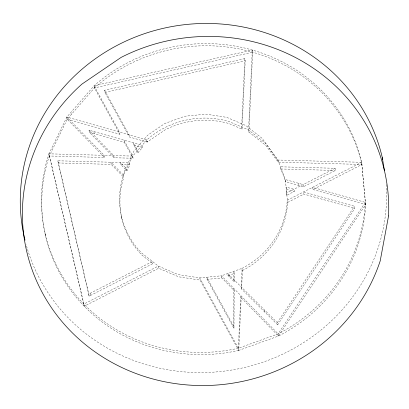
<?xml version="1.0" encoding="UTF-8"?>
<svg xmlns="http://www.w3.org/2000/svg" width="409" height="409" viewBox="0 0 409 409"><rect width="100%" height="100%" fill="white"/><g stroke="black" fill="none" stroke-linecap="round" stroke-linejoin="round"><path stroke-width="0.31" stroke-dasharray="2.04 1.53" d="M233.621 326.167L233.815 288.406L234.173 290.569L233.974 328.33L207.077 279.393L206.719 277.23L233.621 326.167L233.974 328.33M234.214 281.765L234.26 273.468L233.907 271.305L233.861 279.603L234.214 281.765L228.089 275.697L227.736 273.534L277.302 322.645L277.66 324.807L354.843 208.401L354.485 206.238L303.544 191.954L303.897 194.117L354.843 208.401M244.858 58.599L241.663 126.974L242.016 129.137L229.086 123.579A83.983 79.827 -9.3 0 0 165.129 129.842L147.184 142.071L129.408 136.984L104.919 92.434L104.561 90.271L244.858 58.599L245.211 60.762L242.016 129.137M67.214 119.203L119.909 134.27L94.433 87.925L94.08 85.762L252.307 50.041L252.66 52.204L94.433 87.925L67.214 119.203L49.3 155.993L104.515 157.485L67.214 119.203L66.861 117.035L146.831 139.909A83.983 79.827 -9.3 0 1 228.733 121.417L248.57 129.944L265.329 143.114L277.869 160.021L361.663 162.291L365.314 202.389L278.125 333.882L238.36 348.248L240.824 295.6L241.177 297.762L238.718 350.411L278.478 336.045L365.666 204.556L361.663 162.291A162.24 154.208 -9.3 0 0 94.08 85.762L66.861 117.035L48.947 153.83L84.228 306.229L158.661 268.243L178.498 276.77L200.057 280.078L238.718 350.411L238.36 348.248L199.699 277.916L178.14 274.608L158.309 266.08L141.545 252.91A83.983 79.827 -9.3 0 1 123.467 175.144L125.103 169.254L134.055 150.86L147.664 135.226L165.001 123.411L184.883 116.228L205.957 114.167L226.78 117.363L245.942 125.599L262.128 138.319L277.869 160.021L285.339 179.52L285.697 181.683L303.473 186.77L335.436 170.451L335.083 168.288L280.472 166.811L280.825 168.978L285.697 181.683M252.307 50.041L248.57 129.944L248.923 132.107L265.681 145.277L278.227 162.184L362.016 164.454L312.972 189.485L312.619 187.322L365.314 202.389L365.666 204.556A162.24 154.208 -9.3 0 1 278.478 336.045L241.177 297.762M277.66 324.807L241.586 289.066L242.45 270.507L242.097 268.345A83.983 79.827 -9.3 0 0 287.23 200.277L361.663 162.291M248.923 132.107L252.66 52.204M126.938 170.896L126.585 168.733L120.497 162.485L120.854 164.648L126.938 170.896L129.863 164.893L129.51 162.731L57.807 160.788L89.126 296.162L152.823 263.657L141.903 255.073A83.983 79.827 -9.3 0 1 123.82 177.307L123.467 175.144L132.741 156.095L146.831 139.909L147.184 142.071M298.953 185.292L298.498 183.283M277.302 322.645L354.485 206.238M138.002 152.623L137.644 150.461L133.487 142.894L133.84 145.057L138.002 152.623L142.444 147.516L142.092 145.353L89.019 130.174L89.377 132.342L114.126 157.746L133.094 158.257L132.741 156.095L123.988 140.18L124.341 142.342L133.094 158.257M89.126 296.162L88.773 293.999L152.47 261.494L152.823 263.657M335.083 168.288L286.571 193.048L286.924 195.211L294.332 191.432L293.979 189.27L286.024 187.041L286.924 195.211M84.228 306.229L83.871 304.066L158.309 266.08L158.661 268.243M242.45 270.507A83.983 79.827 -9.3 0 0 287.583 202.44L303.897 194.117M228.089 275.697L234.26 273.468M104.919 92.434L245.211 60.762M148.007 141.509L146.432 141.857L146.079 139.694M207.077 279.393L221.872 277.941L234.173 290.569M83.871 304.066L48.947 153.83L132.741 156.095M58.16 162.951L111.238 164.387L123.82 177.307M120.854 164.648L129.863 164.893M280.825 168.978L335.436 170.451M286.382 189.203L294.332 191.432M312.972 189.485L365.666 204.556M89.377 132.342L124.341 142.342M133.84 145.057L142.444 147.516M89.019 130.174L113.774 155.584L114.126 157.746M71.002 113.482L71.631 114.126M66.861 117.035L104.162 155.323L104.515 157.485M123.467 175.144L110.885 162.225L111.238 164.387M278.478 336.045L278.125 333.882L221.514 275.778L199.699 277.916L200.057 280.078M104.561 90.271L129.05 134.822L129.408 136.984M94.08 85.762L119.551 132.107L119.909 134.27M57.807 160.788L88.773 293.999M303.473 186.77L303.12 184.607L285.339 179.52L287.583 202.44M277.869 160.021L278.227 162.184M264.674 310.129L265.027 312.292M241.586 289.066L241.228 286.903L242.097 268.345L221.514 275.778L221.872 277.941M229.009 274.797L229.362 276.959M121.534 216.504L121.887 218.667M93.896 131.57L94.249 133.733M90.062 293.345L90.415 295.508M45.21 233.733L45.568 235.896M386.27 184.592A183.401 174.326 -9.3 0 1 232.087 369.966A183.401 174.326 -9.3 0 1 26.115 244.495M238.718 350.411A162.24 154.208 -9.3 0 1 49.3 155.993M94.433 87.925A162.24 154.208 -9.3 0 1 362.016 164.454M365.314 202.389A162.24 154.208 -9.3 0 1 278.125 333.882M238.36 348.248A162.24 154.208 -9.3 0 1 48.947 153.83"/><path stroke-width="0.61" d="M382.303 157.629L384.424 170.604M25.01 240.226A183.401 174.326 -9.3 0 1 163.958 28.18A183.401 174.326 -9.3 0 1 382.717 159.464M388.55 215.937L380.201 260.932A183.401 174.326 -9.3 0 1 107.005 359.634A183.401 174.326 -9.3 0 1 81.938 84.101L121.136 57.393A183.401 174.326 -9.3 0 1 388.55 215.937"/></g></svg>
